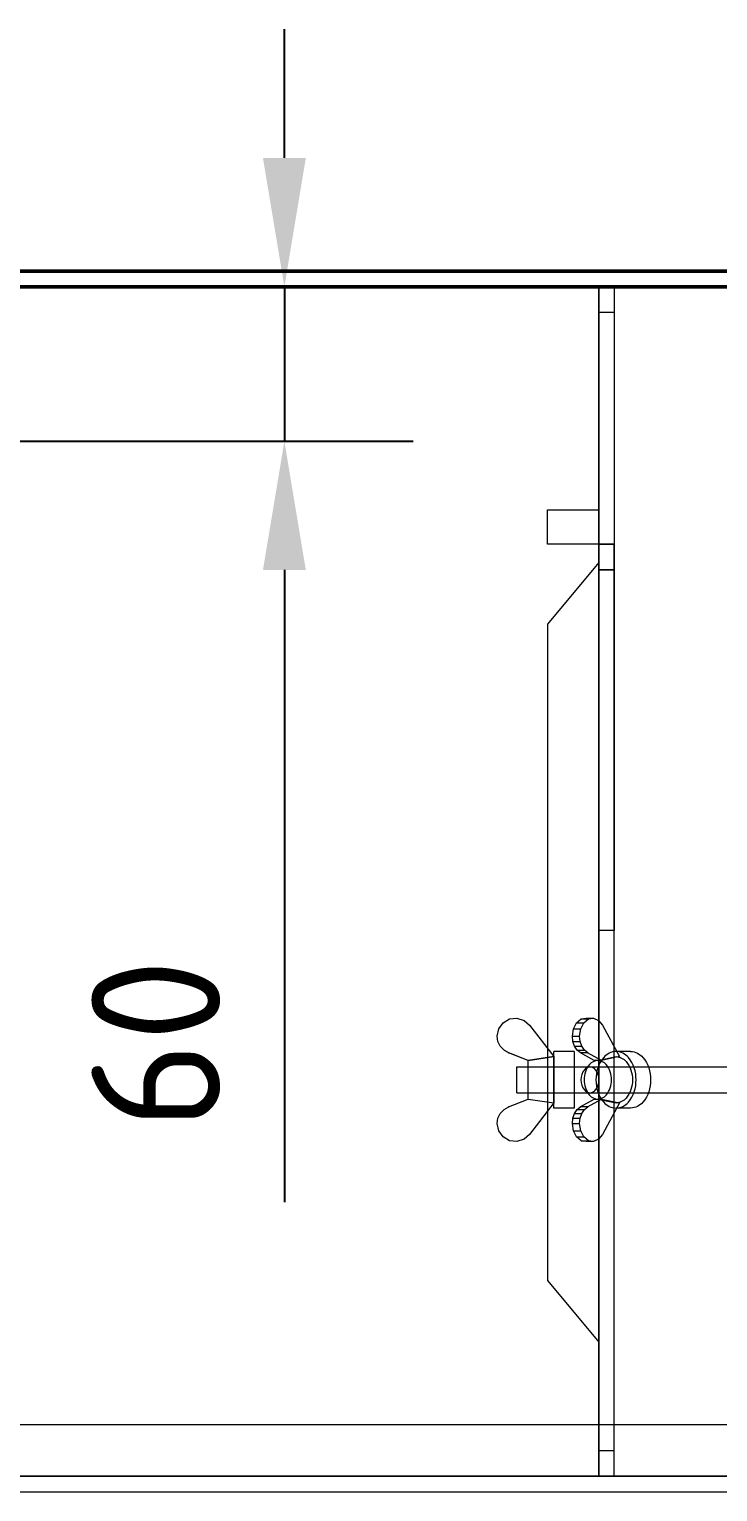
# Model space of a CAD drawing. Header units: millimetres. Extents: x -35117 to 70520, y -28859 to 27816.
# Drawn here: x 52738 to 53006, y -7612 to -7044 of the extents above; entities that cross this region are included whole.
import ezdxf

# ---------------------------------------------------------------- set-up
doc = ezdxf.new("R2010")
doc.units = ezdxf.units.MM
doc.layers.add('-1512', color=7, linetype='Continuous')
doc.layers.add('PIPE_VENT', color=251, linetype='Continuous')
doc.layers.add('Hull', color=1, linetype='Continuous', lineweight=40)
doc.styles.add('SIMPLEX', font='simplex.shx', dxfattribs={"width": 0.9, "height": 50})
doc.dimstyles.new('М_20 -1', dxfattribs={"dimscale": 0, "dimtxt": 50, "dimasz": 50, "dimexe": 50, "dimexo": 0, "dimgap": 25, "dimtad": 1, "dimdec": 0, "dimrnd": 5, "dimdsep": 46, "dimtxsty": 'SIMPLEX', "dimcen": 50, "dimclrd": 1, "dimclre": 1, "dimclrt": 3, "dimadec": 0, "dimazin": 0, "dimtfac": 1, "dimtdec": 0, "dimtmove": 0, "dimatfit": 3, "dimfxl": 1, "dimtolj": 1, "dimtzin": 0, "dimarcsym": 0})

# ---------------------------------------------------------------- blocks, each defined once
blk = doc.blocks.new('*D299')
at = {"layer": 'Defpoints', "color": 0, "linetype": 'Continuous'}
for p in [(52725.17, -7143.9), (52837.58, -7143.9), (52725.17, -7203.9)]:
    blk.add_point(p, dxfattribs=at)
at = {"layer": 'Hull', "color": 1, "linetype": 'Continuous', "lineweight": -2}
for p, q in [((52837.58, -7093.9), (52837.58, -7043.9)), ((52725.17, -7143.9), (52887.58, -7143.9)), ((52837.58, -7143.9), (52837.58, -7203.9)), ((52725.17, -7203.9), (52887.58, -7203.9)), ((52837.58, -7253.9), (52837.58, -7499.42))]:
    blk.add_line(p, q, dxfattribs=at)
at = {"layer": 'Hull', "color": 1, "linetype": 'Continuous'}
for points in [[(52829.25, -7093.9), (52845.92, -7093.9), (52837.58, -7143.9)], [(52829.25, -7253.9), (52845.92, -7253.9), (52837.58, -7203.9)]]:
    blk.add_solid(points, dxfattribs=at)
at = {"layer": 'Hull', "color": 3, "linetype": 'Continuous', "lineweight": 9, "insert": (52787.58, -7437.99), "char_height": 50, "attachment_point": 5, "rotation": 90, "style": 'SIMPLEX'}
blk.add_mtext('\\A1;60', dxfattribs=at)

msp = doc.modelspace()

# ---------------------------------------------------------------- linework, layer by layer
at = {"layer": '-1512', "color": 6, "lineweight": 0}
for p, q in [((52966.035, -7137.897), (52960.834, -7137.897)), ((52974.969, -7137.897), (52969.94, -7137.897)), ((52983.006, -7137.897), (52974.969, -7137.897)), ((52991.043, -7137.897), (52983.006, -7137.897)), ((52997.854, -7137.897), (52991.043, -7137.897)), ((53002.408, -7137.897), (52997.854, -7137.897)), ((53004.005, -7137.897), (53002.408, -7137.897)), ((53007.005, -7137.897), (53005.179, -7137.897))]:
    msp.add_line(p, q, dxfattribs=at)
for points in [[(52973.822, -7137.897), (52969.94, -7137.897), (52966.035, -7137.897)], [(52983.006, -7137.897), (52974.969, -7137.897), (52973.822, -7137.897)], [(52992.19, -7137.897), (52991.043, -7137.897), (52983.006, -7137.897)], [(52999.977, -7137.897), (52997.854, -7137.897), (52992.19, -7137.897)], [(53005.179, -7137.897), (53004.005, -7137.897), (53002.408, -7137.897), (52999.977, -7137.897)]]:
    msp.add_lwpolyline(points, dxfattribs=at)
at = {"layer": 'Hull', "color": 4, "linetype": 'Continuous', "lineweight": 50}
for p, q in [((51765.813, -7137.897), (57370.812, -7137.897)), ((55850.812, -7137.897), (51765.813, -7137.897)), ((57370.812, -7143.897), (51765.813, -7143.897))]:
    msp.add_line(p, q, dxfattribs=at)
at = {"layer": 'Hull', "color": 86, "linetype": 'Continuous', "lineweight": 9}
for p, q in [((52959.811, -7243.897), (52959.811, -7143.897)), ((52965.813, -7153.898), (52959.811, -7153.898)), ((52939.812, -7243.897), (52939.812, -7230.506)), ((52939.812, -7230.506), (52959.811, -7230.506)), ((52939.812, -7243.897), (52939.812, -7230.506)), ((52959.811, -7230.506), (52959.811, -7243.897)), ((52959.811, -7243.897), (52939.812, -7243.897)), ((52959.811, -7243.897), (52959.811, -7253.898)), ((52959.811, -7251.047), (52939.812, -7274.885)), ((52959.811, -7553.748), (52959.811, -7251.047)), ((52965.813, -7253.898), (52959.811, -7253.898)), ((52959.811, -7253.898), (52965.813, -7253.898)), ((52959.811, -7253.898), (52959.811, -7393.897)), ((52965.813, -7595.899), (52965.813, -7253.898)), ((52939.812, -7274.885), (52939.812, -7529.911)), ((52939.812, -7529.911), (52959.811, -7553.748)), ((52959.811, -7595.899), (52965.813, -7595.899)), ((52959.811, -7605.896), (52959.811, -7595.899)), ((53610.811, -7605.896), (51765.813, -7605.896)), ((51765.813, -7611.896), (53610.811, -7611.896))]:
    msp.add_line(p, q, dxfattribs=at)
at = {"layer": 'Hull', "color": 4, "linetype": 'Continuous', "lineweight": 50}
msp.add_lwpolyline([(53559.812, -7153.898), (53552.74, -7150.968), (53549.812, -7143.897), (51765.813, -7143.897)], dxfattribs=at)
at = {"layer": 'Hull', "color": 86, "linetype": 'Continuous', "lineweight": 9}
for points in [[(52959.811, -7143.897), (52965.813, -7143.897), (52965.813, -7153.898)], [(52959.811, -7143.897), (52959.811, -7153.898), (52959.811, -7243.897)], [(52965.813, -7153.898), (52965.813, -7243.897), (52959.811, -7243.897)], [(52965.813, -7253.898), (52965.813, -7243.897), (52959.811, -7243.897)], [(52959.811, -7595.899), (52959.811, -7253.898), (52959.811, -7243.897)], [(52959.811, -7243.897), (52959.811, -7560.898), (52959.811, -7562.8), (52959.811, -7568.219), (52959.811, -7576.331), (52959.811, -7585.898), (52959.811, -7605.896)], [(52959.811, -7243.897), (52965.813, -7243.897), (52965.813, -7253.898)], [(52959.811, -7393.897), (52959.811, -7385.138), (52959.811, -7243.897)], [(52959.811, -7251.047), (52939.812, -7274.885), (52939.812, -7529.911), (52959.811, -7553.748)], [(52965.813, -7253.898), (52965.813, -7393.897), (52959.811, -7393.897)], [(51765.813, -7605.896), (53653.661, -7605.896), (53629.826, -7585.898), (51765.813, -7585.898)], [(52959.811, -7605.896), (52965.813, -7605.896), (52965.813, -7595.899)]]:
    msp.add_lwpolyline(points, dxfattribs=at)
at = {"layer": 'PIPE_VENT', "color": 251, "linetype": 'Continuous', "lineweight": 5}
for p, q in [((52922.586, -7429.728), (52925.088, -7428.266)), ((52925.088, -7428.266), (52927.969, -7427.945)), ((52951.144, -7429.728), (52952.914, -7428.266)), ((52952.914, -7428.266), (52955.743, -7428.266)), ((52920.288, -7434.913), (52920.888, -7432.078)), ((52920.602, -7436.988), (52920.288, -7434.913)), ((52920.888, -7432.078), (52922.586, -7429.728)), ((52949.519, -7434.913), (52949.943, -7432.078)), ((52949.742, -7436.988), (52949.519, -7434.913)), ((52949.519, -7434.913), (52952.348, -7434.913)), ((52949.943, -7432.078), (52951.144, -7429.728)), ((52949.943, -7432.078), (52952.772, -7432.078)), ((52951.144, -7429.728), (52953.973, -7429.728)), ((52921.518, -7438.877), (52920.602, -7436.988)), ((52922.952, -7440.409), (52921.518, -7438.877)), ((52922.952, -7440.409), (52924.777, -7441.446)), ((52950.389, -7438.877), (52949.742, -7436.988)), ((52949.742, -7436.988), (52952.571, -7436.988)), ((52951.404, -7440.409), (52950.389, -7438.877)), ((52950.389, -7438.877), (52953.218, -7438.877)), ((52951.404, -7440.409), (52954.231, -7440.409)), ((52932.287, -7444.413), (52924.657, -7441.401)), ((52924.657, -7441.401), (52924.776, -7441.446)), ((52932.287, -7444.413), (52924.78, -7441.449)), ((52932.287, -7444.413), (52942.288, -7442.914)), ((52932.287, -7459.412), (52932.287, -7444.413)), ((52942.288, -7462.912), (52942.288, -7440.912)), ((52950.287, -7440.912), (52942.288, -7440.912)), ((52942.288, -7442.914), (52942.288, -7460.914)), ((52950.287, -7440.912), (52950.287, -7462.912)), ((52955.437, -7441.401), (52952.608, -7441.401)), ((52960.834, -7444.413), (52955.437, -7441.401)), ((52955.437, -7441.401), (52955.522, -7441.446)), ((52959.419, -7444.413), (52966.49, -7442.914)), ((52972.146, -7440.912), (52966.49, -7440.912)), ((52927.969, -7456.913), (52927.969, -7446.912)), ((52927.969, -7446.912), (53013.969, -7446.912)), ((52956.366, -7446.912), (53017.177, -7446.912)), ((52927.969, -7456.913), (53013.969, -7456.913)), ((52956.366, -7456.913), (53017.177, -7456.913)), ((52921.518, -7464.951), (52922.952, -7463.416)), ((52922.952, -7463.416), (52924.768, -7462.385)), ((52924.657, -7462.427), (52932.287, -7459.412)), ((52924.657, -7462.427), (52932.287, -7459.412)), ((52924.776, -7462.381), (52924.657, -7462.427)), ((52932.287, -7459.412), (52942.288, -7460.914)), ((52950.287, -7462.912), (52942.288, -7462.912)), ((52950.389, -7464.951), (52951.404, -7463.416)), ((52951.404, -7463.416), (52952.634, -7462.427)), ((52951.404, -7463.416), (52954.231, -7463.416)), ((52955.522, -7462.381), (52952.693, -7462.381)), ((52955.437, -7462.427), (52960.834, -7459.412)), ((52955.522, -7462.381), (52955.437, -7462.427)), ((52959.419, -7459.412), (52966.49, -7460.914)), ((52972.146, -7462.912), (52966.49, -7462.912)), ((52920.288, -7468.912), (52920.602, -7466.84)), ((52920.888, -7471.75), (52920.288, -7468.912)), ((52920.602, -7466.84), (52921.518, -7464.951)), ((52949.519, -7468.912), (52949.742, -7466.84)), ((52949.943, -7471.75), (52949.519, -7468.912)), ((52949.519, -7468.912), (52952.348, -7468.912)), ((52949.742, -7466.84), (52950.389, -7464.951)), ((52949.742, -7466.84), (52952.571, -7466.84)), ((52950.389, -7464.951), (52953.218, -7464.951)), ((52922.584, -7474.1), (52920.888, -7471.75)), ((52925.088, -7475.559), (52922.584, -7474.1)), ((52951.144, -7474.1), (52949.943, -7471.75)), ((52949.943, -7471.75), (52952.772, -7471.75)), ((52952.914, -7475.559), (52951.144, -7474.1)), ((52951.144, -7474.1), (52953.973, -7474.1)), ((52927.969, -7475.879), (52925.088, -7475.559)), ((52952.914, -7475.559), (52955.743, -7475.559))]:
    msp.add_line(p, q, dxfattribs=at)
for points in [[(52924.776, -7441.446), (52922.952, -7440.409), (52921.518, -7438.877), (52920.602, -7436.988), (52920.288, -7434.913), (52920.888, -7432.078), (52922.586, -7429.728), (52925.088, -7428.266), (52927.969, -7427.945)], [(52927.969, -7427.945), (52930.733, -7428.818), (52932.905, -7430.738), (52942.288, -7442.914), (52932.287, -7444.413)], [(52955.522, -7441.446), (52954.231, -7440.409), (52953.218, -7438.877), (52952.571, -7436.988), (52952.348, -7434.913), (52952.772, -7432.078), (52953.973, -7429.728), (52955.743, -7428.266), (52957.78, -7427.945)], [(52952.914, -7428.266), (52954.951, -7427.945), (52957.78, -7427.945)], [(52957.78, -7427.945), (52959.735, -7428.818), (52961.272, -7430.738), (52967.905, -7442.914), (52960.834, -7444.413)], [(52955.522, -7441.446), (52952.693, -7441.446), (52951.404, -7440.409)], [(52960.834, -7444.413), (52958.005, -7444.413), (52952.693, -7441.446)], [(52927.969, -7475.879), (52925.088, -7475.559), (52922.584, -7474.1), (52920.888, -7471.75), (52920.288, -7468.912), (52920.602, -7466.84), (52921.518, -7464.951), (52922.952, -7463.416), (52924.776, -7462.381)], [(52932.287, -7459.412), (52942.288, -7460.914), (52932.905, -7473.09), (52930.733, -7475.007), (52927.969, -7475.879)], [(52957.78, -7475.879), (52955.743, -7475.559), (52953.973, -7474.1), (52952.772, -7471.75), (52952.348, -7468.912), (52952.571, -7466.84), (52953.218, -7464.951), (52954.231, -7463.416), (52955.522, -7462.381)], [(52955.437, -7462.427), (52952.608, -7462.427), (52958.005, -7459.412), (52960.834, -7459.412)], [(52960.834, -7459.412), (52967.905, -7460.914), (52961.272, -7473.09), (52959.735, -7475.007), (52957.78, -7475.879)], [(52957.78, -7475.879), (52954.951, -7475.879), (52952.914, -7475.559)]]:
    msp.add_lwpolyline(points, dxfattribs=at)
for points in [[(52959.419, -7444.413, 0.2119645), (52956.151, -7446.006, 0.1858403), (52954.115, -7451.914, 0.1858403), (52956.151, -7457.822, 0.2120425), (52959.419, -7459.412, 0.2120425)], [(52966.49, -7440.912, 0.2120305), (52961.699, -7443.25, 0.1858528), (52958.711, -7451.914, 0.1858528), (52961.699, -7460.578, 0.2120837), (52966.49, -7462.912, 0.2120837)], [(52959.419, -7459.412, 0.2121225), (52962.686, -7457.822, 0.1858403), (52964.722, -7451.914, 0.1858403), (52962.686, -7446.006, 0.2120445), (52959.419, -7444.413, 0.2120445)], [(52966.49, -7462.912, 0.2120291), (52971.283, -7460.578, 0.1858629), (52974.269, -7451.914, 0.1858629), (52971.283, -7443.25, 0.211976), (52966.49, -7440.912, 0.211976)], [(52966.49, -7442.914, -0.2120172), (52970.412, -7444.825, -0.1858521), (52972.854, -7451.914, -0.1858521), (52970.412, -7459.003, -0.2120172), (52966.49, -7460.914, -0.2120172)], [(52972.146, -7440.912, -0.211976), (52976.939, -7443.25, -0.1858629), (52979.925, -7451.914, -0.1858629), (52976.939, -7460.578, -0.2120291), (52972.146, -7462.912, -0.2120291)], [(52956.366, -7446.912, 0.2118475), (52954.187, -7447.977, 0.1859335), (52952.83, -7451.914, 0.1859335), (52954.187, -7455.851, 0.2119645), (52956.366, -7456.913, 0.2119645)], [(52956.366, -7456.913, 0.2120845), (52958.543, -7455.851, 0.1859113), (52959.901, -7451.914, 0.1859113), (52958.543, -7447.977, 0.2119673), (52956.366, -7446.912, 0.2119673)]]:
    msp.add_lwpolyline(points, format="xyb", dxfattribs=at)

# ---------------------------------------------------------------- dimensions: what is measured, and where the dimension line sits
at = {"layer": 'Hull', "color": 86, "linetype": 'Continuous', "lineweight": 9}
dim = msp.add_linear_dim(base=(52837.582, -7143.897), p1=(52725.169, -7203.897), p2=(52725.169, -7143.897), angle=90, dimstyle='М_20 -1', override={"dimscale": 1, "dimfxl": 1.25}, dxfattribs=at)
dim.commit()
dim.dimension.update_dxf_attribs({"geometry": '*D299', "text_midpoint": (52837.582, -7437.994), "dimtype": 160})

doc.saveas('drawing.dxf')
